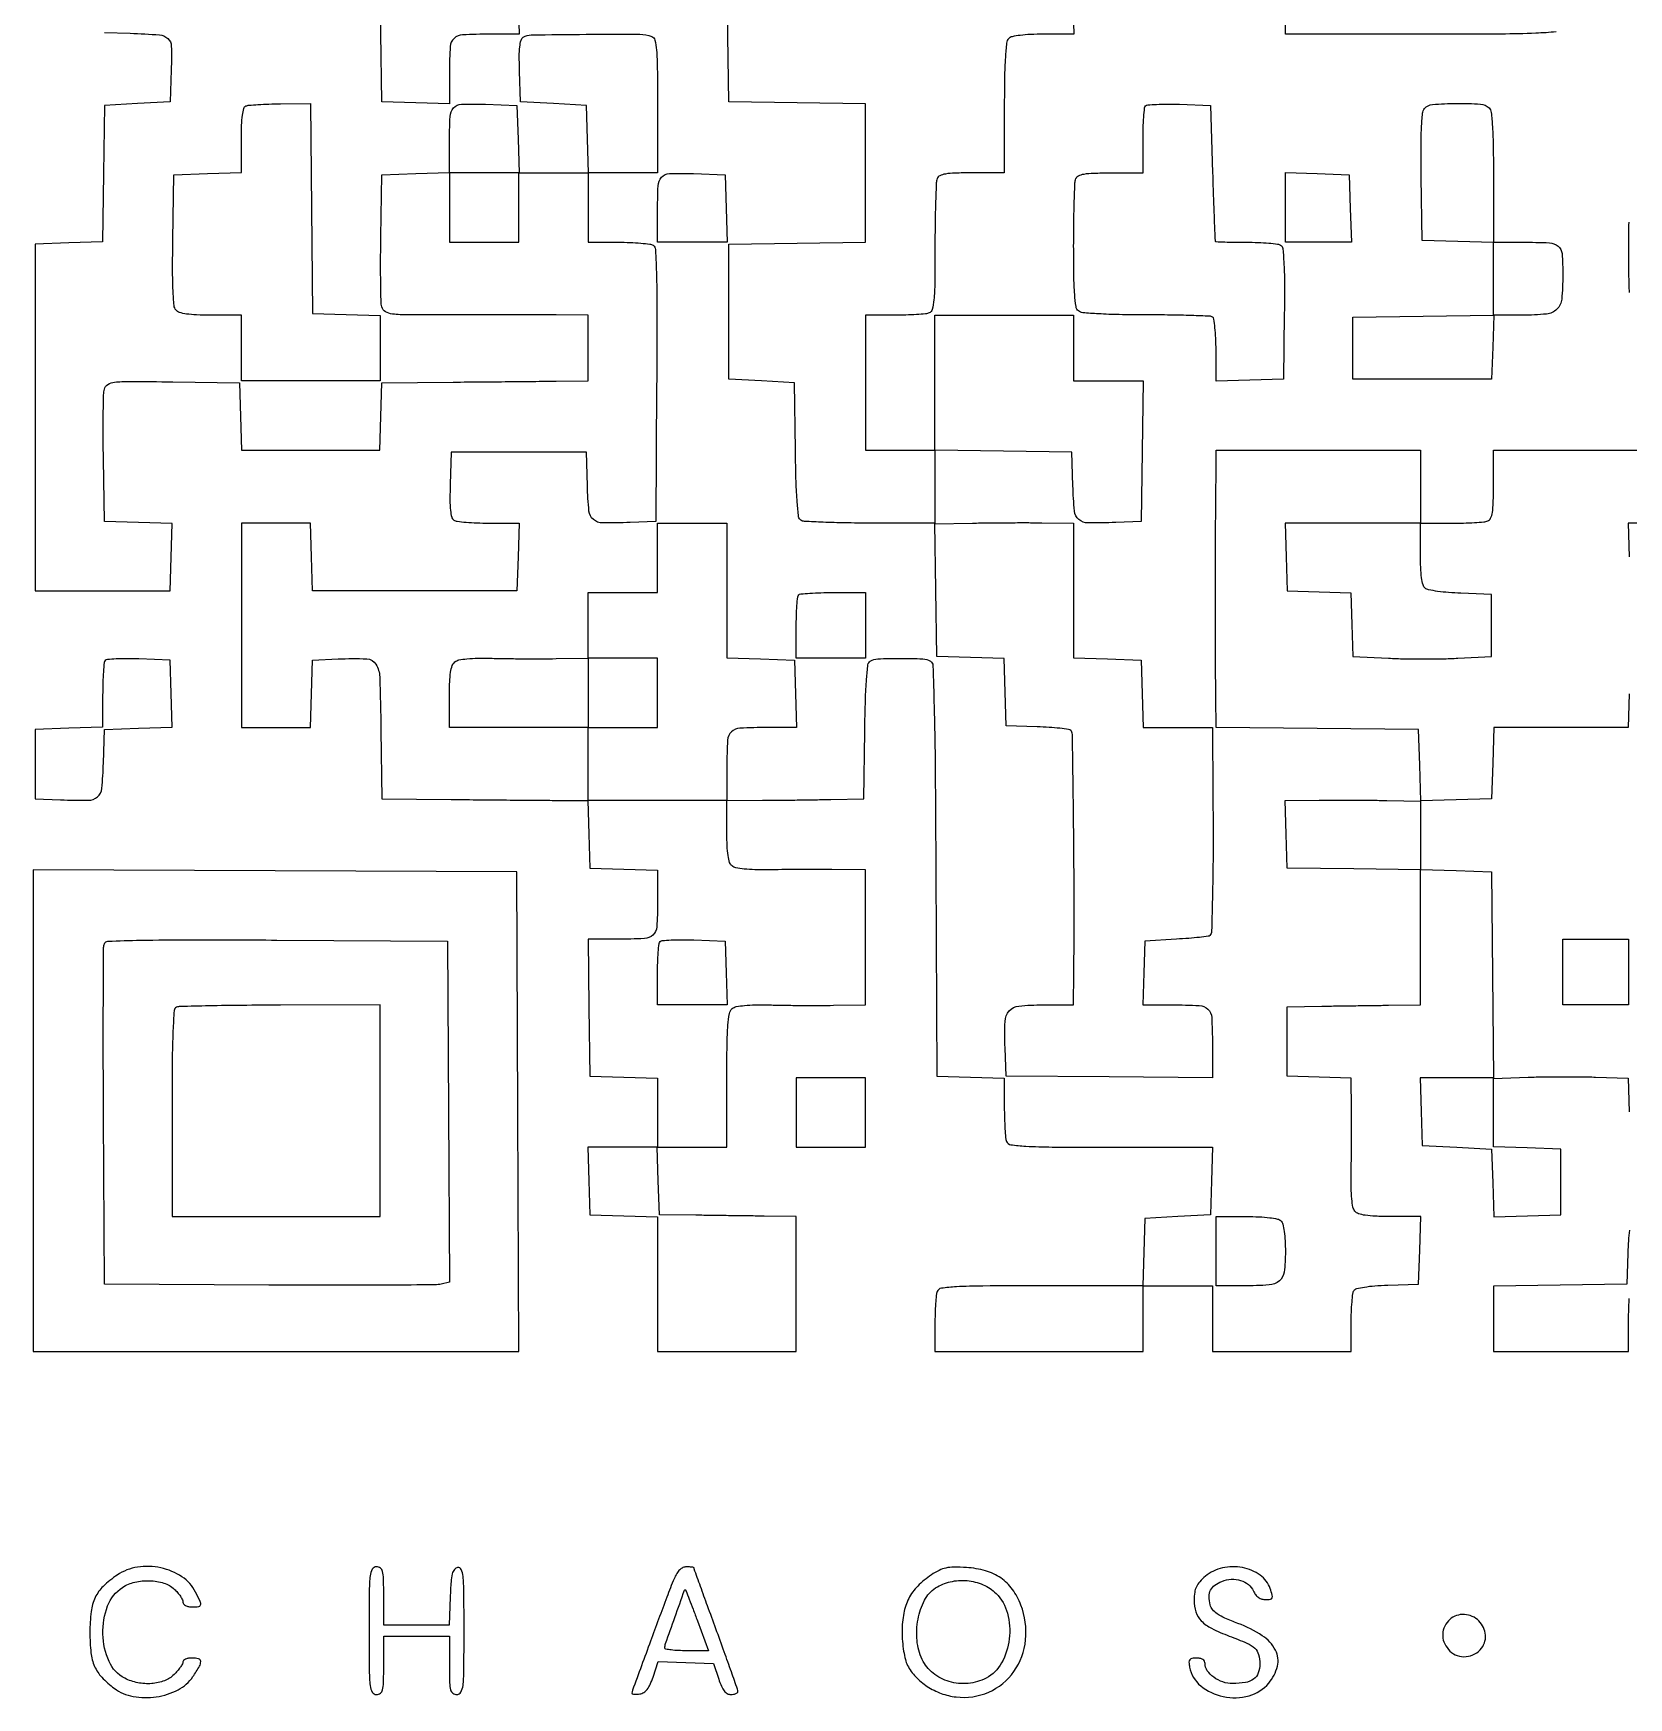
# Model space of a CAD drawing. Extents: x 156 to 936, y 95 to 969.
# Drawn here: x 156 to 593, y 95.1 to 551.3 of the extents above; entities that cross this region are included whole.
import ezdxf

# ---------------------------------------------------------------- set-up
doc = ezdxf.new("R2010")
doc.units = 0

msp = doc.modelspace()

# ---------------------------------------------------------------- linework, layer by layer
for points in [[(288.787526, 560.25), (289.075052, 551), (281.119313, 551, 0.011355), (273.60554, 550.829339, 0.175306), (271.254071, 549.85587, 0.195555), (270.199437, 547.644298, 0.014686), (270, 540.855485), (270, 531.924948), (260.75, 532.212474), (251.5, 532.5), (251.227935, 551.25), (250.955869, 570)], [(440.787526, 560.25), (441.075052, 551), (432.737526, 551, 0.01101), (429.190499, 550.921884, 0.020283), (426.315021, 550.678036, 0.021051), (424.141321, 550.311042, 0.145015), (423.2, 549.8, 0.17093), (422.619714, 548.588868, 0.011288), (422.283708, 544.675375, 0.011908), (422.063952, 539.080768, 0.003861), (422, 530.8), (422, 513), (413.106989, 513, 0.00673), (408.428287, 512.937024, 0.034532), (405.845898, 512.688469, 0.06988), (404.346128, 512.217093, 0.192406), (403.606989, 511.418213, 0.081332), (403.364262, 510.245528, 0.00242), (403.178303, 505.215903, 0.004765), (403.044051, 499.272999, 0.003264), (403, 492.525201, -0.002672), (402.948251, 482.840136, -0.019343), (402.718391, 478.18787, -0.038952), (402.282401, 475.584226, -0.244878), (401.418213, 474.606989, -0.06844), (400.400281, 474.368926, -0.007317), (397.9751, 474.178303, -0.008902), (395.066073, 474.044385, -0.00705), (391.918213, 474), (384, 474), (384, 455.5), (384, 437), (393.5, 437), (403, 437), (403, 455.5), (403, 474), (422, 474), (441, 474), (441, 465), (441, 456), (450.521593, 456), (460.043186, 456), (459.771593, 436.75), (459.5, 417.5), (452.520917, 417.199088, -0.012739), (444.942653, 417.065605, -0.177046), (442.421808, 418.009645, -0.194277), (441.223546, 420.321238, -0.015844), (440.787398, 427.259666), (440.5, 436.5), (421.75, 436.772065), (403, 437.044131), (403, 426.926262), (403, 416.808392), (413.25, 417.01945, -0.002343), (417.811544, 417.091993, -0.001543), (423.059375, 417.134653, -0.001553), (428.165054, 417.144542, -0.003001), (432.25, 417.115253), (441, 417), (441, 398.537526), (441, 380.075052), (450.25, 379.787526), (459.5, 379.5), (459.787526, 370.25), (460.075052, 361), (469.537526, 361), (479, 361), (479.144302, 342.75, -0.002609), (479.184594, 327.759793, -0.004729), (479.037568, 315.496111, -0.001389), (478.786874, 305.148622, -0.184118), (478.313171, 304, -0.174973), (477.890326, 303.785719, -0.003412), (475.433514, 303.5, -0.007763), (472.52849, 303.227803, -0.005075), (469.171191, 303), (460.5, 302.5), (460.211067, 293.75), (459.922134, 285), (467.87928, 285, -0.011684), (475.421865, 284.823722, -0.180874), (477.764981, 283.820304, -0.191063), (478.809395, 281.547392, -0.01329), (479, 274.377438), (479, 264.968853), (450.75, 265.234427), (422.5, 265.5), (422.20816, 273.237562, -0.018844), (422.208052, 280.460565, -0.172387), (423.352754, 283.33413, -0.190869), (425.994172, 284.686158, -0.023977), (432.535184, 285), (441, 285), (441.061264, 293.75, 0.002369), (441.112289, 316.285203, 0.002586), (440.944984, 338.170543, 0.000315), (440.66333, 359.116618, 0.195257), (440.20973, 360.19027, 0.163565), (439.610981, 360.487769, 0.006786), (437.205333, 360.785917, 0.01115), (434.301404, 361.04048, 0.007624), (430.994391, 361.205609), (422.5, 361.5), (422.212964, 370.712964), (421.925929, 379.925929), (412.712964, 380.212964), (403.5, 380.5), (403.227441, 398.75), (402.954883, 417), (385.227441, 417.015313, -0.004095), (378.345098, 417.077625, -0.006163), (372.347108, 417.255038, -0.002752), (367.253043, 417.496687, -0.128972), (366.273353, 417.809897, -0.224357), (365.657029, 418.785498, -0.01105), (365.267063, 422.675066, -0.012194), (364.964479, 428.331725, -0.003561), (364.773353, 437.044584), (364.5, 455.5), (355.5, 456), (346.5, 456.5), (346.5, 475), (346.5, 493.5), (365.25, 493.772065), (384, 494.044131), (384, 513), (384, 531.955869), (365.25, 532.227935), (346.5, 532.5), (346.269936, 550.453304, -0.003387), (346.21716, 559.19071, -0.013149)], [(573.15232, 551.640009, -0.013145), (567.631708, 551.264634, -0.009347), (558.076001, 551.045691, -0.001054), (536.393011, 551), (499, 551), (499, 560.5)], [(175.5, 551.5), (182.5, 551.245668, -0.008693), (190.54987, 550.812948, -0.165246), (192.839465, 549.84864, -0.207486), (193.810624, 547.761311, -0.014846), (193.788514, 541.221282), (193.5, 532.5), (184.5, 532), (175.5, 531.5), (175.228072, 512.787236), (174.956143, 494.074471), (165.728072, 493.787236), (156.5, 493.5), (156.5, 446), (156.5, 398.5), (175, 398.5), (193.5, 398.5), (193.787023, 407.711984), (194.074046, 416.923969), (184.787023, 417.211984), (175.5, 417.5), (175.214823, 434.5, -0.003203), (175.145616, 441.174752, -0.004432), (175.174963, 447.16217, -0.002813), (175.272424, 452.187423, -0.054169), (175.479589, 453.73292, -0.197394), (176.420267, 455.019677, -0.11138), (178.2794, 455.652143, -0.028101), (182.202627, 455.847996, -0.001616), (194.264765, 455.73292), (212.5, 455.5), (212.787526, 446.25), (213.075052, 437), (232, 437), (250.924948, 437), (251.212474, 446.25), (251.5, 455.5), (271, 455.666511, 0.00004), (279.10741, 455.736385, 0.000038), (287.342188, 455.808634, 0.000038), (294.615372, 455.873545, 0.000135), (299.25, 455.916511), (308, 456), (308, 465), (308, 474), (299.25, 474.095314, 0.002094), (294.629402, 474.12629, 0.00059), (287.420897, 474.135923, 0.000594), (279.272779, 474.127519, 0.000627), (271.267948, 474.099713, -0.001527), (258.530385, 474.078395, -0.026781), (254.405426, 474.305199, -0.106105), (252.453635, 474.951775, -0.202183), (251.482771, 476.254399, -0.054112), (251.274414, 477.807166, -0.002837), (251.175898, 482.834105, -0.004453), (251.145851, 488.824343, -0.003221), (251.214823, 495.5), (251.5, 512.5), (260.75, 512.787526), (270, 513.075052), (270, 503.537526), (270, 494), (279.5, 494), (289, 494), (289, 503.5), (289, 513), (298.5, 513), (308, 513), (308, 503.5), (308, 494), (316.25, 493.984687, -0.008961), (319.501908, 493.920361, -0.011986), (322.447379, 493.738479, -0.009254), (324.880253, 493.484177, -0.111194), (325.762355, 493.168035, -0.244572), (326.451367, 491.979729, -0.004895), (326.709623, 484.796571, -0.006891), (326.842783, 474.029397, -0.001398), (326.762355, 454.933347), (326.5, 417.5), (319.520917, 417.199088, -0.012739), (311.942653, 417.065605, -0.177046), (309.421808, 418.009645, -0.194277), (308.223546, 420.321238, -0.015844), (307.787398, 427.259666), (307.5, 436.5), (289, 436.5), (270.5, 436.5), (270.208654, 427.58457, 0.007874), (270.136581, 423.325344, 0.025891), (270.278743, 420.518036, 0.03736), (270.608404, 418.675579, 0.190691), (271.208654, 417.849883, 0.110589), (272.107413, 417.52683, 0.009469), (274.555128, 417.266784, 0.012148), (277.519159, 417.080958, 0.009118), (280.787526, 417.015313), (289.075052, 417), (288.787526, 407.75), (288.5, 398.5), (260.5, 398.5), (232.5, 398.5), (232.212474, 407.75), (231.924948, 417), (222.462474, 417), (213, 417), (213, 389), (213, 361), (222.462474, 361), (231.924948, 361), (232.212474, 370.25), (232.5, 379.5), (239.479083, 379.800912, -0.020449), (247.375868, 379.818265, -0.253026), (249.874462, 378.339682, -0.128108), (250.893739, 374.873171, -0.004158), (251.227984, 360.236474), (251.5, 341.5), (270.5, 341.293811, 0.000259), (278.449913, 341.211661, 0.000238), (286.624914, 341.135321, 0.000238), (293.914543, 341.074194, 0.000788), (298.712474, 341.043811), (307.924948, 341), (308.212474, 331.75), (308.5, 322.5), (317.75, 322.212474), (327, 321.924948), (327, 313.069463, -0.014911), (326.799303, 306.341017, -0.196101), (325.74396, 304.139032, -0.17455), (323.393009, 303.170009, -0.011337), (315.896147, 303), (307.955869, 303), (308.227935, 284.25), (308.5, 265.5), (317.75, 265.212474), (327, 264.924948), (327, 255.462474), (327, 246), (317.462474, 246), (307.924948, 246), (308.212474, 236.75), (308.5, 227.5), (317.75, 227.212474), (327, 226.924948), (327, 208.462474), (327, 190), (346, 190), (365, 190), (365, 208.5), (365, 227), (356.25, 227.103259, -0.000251), (352.181787, 227.153308, -0.000132), (347.132812, 227.219291, -0.000132), (341.965306, 227.289552, -0.000203), (337.5, 227.353259), (327.5, 227.5), (327.212474, 236.75), (326.924948, 246), (336.462474, 246), (346, 246), (346, 264.377555, -0.002926), (346.057077, 274.131546, -0.015847), (346.286707, 279.419848, -0.02527), (346.692815, 282.635756, -0.177306), (347.47458, 283.978903, -0.125079), (348.589189, 284.508902, -0.024523), (350.802749, 284.834299, -0.020936), (353.814653, 285.000288, -0.00977), (357.72458, 284.975462, 0.003165), (361.717686, 284.89735, 0.001862), (366.492533, 284.851957, 0.001862), (371.264977, 284.842131, 0.00318), (375.25, 284.874114), (384, 285), (384, 303.5), (384, 322), (374.75, 322.068271, 0.001682), (370.603645, 322.084925, 0.001067), (365.772901, 322.077767, 0.001072), (361.030316, 322.050452, 0.001984), (357.179025, 322.00473, -0.011128), (353.627836, 322.027515, -0.01976), (350.70906, 322.226847, -0.020842), (348.478059, 322.562614, -0.126079), (347.429025, 323.058904, -0.143081), (346.757286, 324.05388, -0.040342), (346.328036, 325.895732, -0.027785), (346.074457, 328.621298, -0.009304), (346, 332.622445), (346, 341), (355.75, 341.051866, 0.001235), (360.136501, 341.086031, 0.000769), (365.279688, 341.146698, 0.000771), (370.351665, 341.222149, 0.001399), (374.5, 341.301866), (383.5, 341.5), (383.773353, 359.955416, -0.003561), (383.964479, 368.668275, -0.012194), (384.267063, 374.324934, -0.01105), (384.657029, 378.214502, -0.224357), (385.273353, 379.190103, -0.13302), (387.356006, 379.837708, -0.009387), (393.506211, 379.949732, -0.0094), (399.655666, 379.830664, -0.132684), (401.741586, 379.180871, -0.247526), (402.434987, 377.968938, -0.002047), (402.776578, 366.697023, -0.004467), (403.057771, 350.415055, -0.000939), (403.241586, 321.946183), (403.5, 265.5), (412.75, 265.212474), (422, 264.924948), (422, 257.044262, 0.007082), (422.044388, 253.910777, 0.008933), (422.178303, 251.013877, 0.007357), (422.368953, 248.59865, 0.068336), (422.606989, 247.581787, 0.273064), (423.756252, 246.668924, 0.020692), (427.870854, 246.269591, 0.012364), (435.117937, 246.047432, 0.00148), (451.144515, 246), (479.075052, 246), (478.787526, 236.75), (478.5, 227.5), (469.5, 227), (460.5, 226.5), (460.212474, 217.25), (459.924948, 208), (432.069463, 208, 0.001485), (416.087736, 207.952549, 0.012395), (408.858972, 207.730356, 0.020774), (404.755348, 207.330803, 0.272936), (403.606989, 206.418213, 0.066985), (403.369301, 205.415001, 0.007881), (403.178303, 203.121975, 0.009324), (403.044415, 200.374534, 0.007511), (403, 197.418213), (403, 190), (431.5, 190), (460, 190), (460, 199), (460, 208), (469.5, 208), (479, 208), (479, 199), (479, 190), (498, 190), (517, 190), (517.015313, 197.75, -0.009121), (517.07711, 200.806269, -0.012155), (517.251296, 203.57771, -0.009471), (517.494844, 205.866303, -0.110752), (517.797157, 206.706033, -0.192561), (518.533237, 207.236162, -0.02067), (520.63313, 207.666992, -0.020911), (523.460658, 208.005667, -0.010674), (527.031844, 208.206033), (535.5, 208.5), (535.787526, 217.75), (536.075052, 227), (527.659971, 227, -0.009135), (523.60066, 227.074169, -0.028375), (520.875839, 227.329063, -0.042244), (519.047798, 227.765672, -0.140714), (518.037911, 228.45432, -0.126387), (517.52022, 229.550314, -0.022534), (517.190654, 231.810691, -0.020111), (517.009795, 234.846517, -0.009979), (517.012373, 238.70432, 0.002482), (517.074998, 242.702559, 0.001467), (517.112049, 247.475145, 0.001468), (517.121067, 252.239701, 0.00252), (517.096907, 256.211067), (517, 264.922134), (508.25, 265.211067), (499.5, 265.5), (499.5, 275), (499.5, 284.5), (509, 284.643608, -0.000218), (513.272687, 284.706331, -0.000136), (518.279688, 284.776284, -0.000137), (523.215497, 284.842549, -0.000248), (527.25, 284.893608), (536, 285), (536, 303.536212), (536, 322.072424), (545.75, 321.786212), (555.5, 321.5), (555.765573, 293.25), (556.031147, 265), (545.978047, 265), (535.924948, 265), (536.212474, 255.75), (536.5, 246.5), (546, 246), (555.5, 245.5), (555.788016, 236.212977), (556.076031, 226.925954), (565.288016, 227.212977), (574.5, 227.5), (574.5, 236.5), (574.5, 245.5), (565.25, 245.787526), (556, 246.075052), (556, 255.468906), (556, 264.86276), (565.52093, 265.18138, -0.004912), (569.815116, 265.282863, -0.003023), (574.87181, 265.322089, -0.003031), (579.873525, 265.300326, -0.005419), (583.983894, 265.212964), (592.925929, 264.925929), (593.212964, 255.712964)], [(593.221994, 480.196123, -0.006815), (593.057236, 493.183811, -0.005759), (593.135716, 499.480913, -0.008115)], [(593.212474, 370.25), (592.924948, 361), (574.498686, 361), (556.072424, 361), (555.786212, 351.25), (555.5, 341.5), (545.75, 341.213788), (536, 340.927576), (536, 331.465459), (536, 322.003343), (517.75, 322.251671), (499.5, 322.5), (499.212474, 331.75), (498.924948, 341), (508.212474, 341.093918, -0.002292), (512.440417, 341.117289, -0.001345), (517.499906, 341.108453, -0.001345), (522.559358, 341.072398, -0.002292), (526.787206, 341.011515), (536.074412, 340.835194), (535.787206, 350.667597), (535.5, 360.5), (507.75, 360.765819), (480, 361.031637), (479.934866, 369.265819, -0.000988), (479.86771, 380.582978, -0.000842), (479.840553, 392.522953, -0.000792), (479.853129, 405.203334, -0.000649), (479.905604, 418.75), (480, 437), (508, 437), (536, 437), (536, 427), (536, 417), (544.418213, 417, 0.006641), (547.757628, 417.044357, 0.008515), (550.828225, 417.178303, 0.006804), (553.386579, 417.368566, 0.069754), (554.418213, 417.606989, 0.196891), (555.222504, 418.364137, 0.067576), (555.691745, 419.926179, 0.033028), (555.938279, 422.632466, 0.006203), (556, 427.606989), (556, 437), (584, 437), (612, 437)], [(593.230169, 223.221419, 0.011873), (592.963526, 220.305251, 0.008199), (592.794391, 216.994391), (592.5, 208.5), (574.25, 208.227441), (556, 207.954883), (556, 198.977441), (556, 190), (574.5, 190), (593, 190), (593, 197.418213, -0.01257), (593.178205, 204.50542, -0.179949)]]:
    msp.add_lwpolyline(points, format="xyb")
for points in [[(325.418213, 550.393011, -0.24904), (326.288503, 549.393178, -0.036273), (326.72025, 546.640441, -0.018295), (326.948927, 541.723448, -0.002472), (327, 531.393011), (327, 513), (317.537526, 513), (308.075052, 513), (307.787526, 522.25), (307.5, 531.5), (298.5, 532), (289.5, 532.5), (289.206902, 540.914347, -0.008519), (289.135766, 544.914541, -0.027159), (289.278749, 547.5815, -0.039341), (289.610638, 549.340297, -0.187221), (290.206902, 550.149034, -0.138765), (292.431842, 550.811922, -0.001716), (307.474877, 550.967788, -0.00241), (322.173227, 550.998795, -0.091176)], [(232.234665, 503.25), (232.5, 474.5), (241.75, 474.212474), (251, 473.924948), (251, 464.962474), (251, 456), (232, 456), (213, 456), (213, 465), (213, 474), (204.622445, 474, -0.009515), (200.695184, 474.074746, -0.026489), (197.949047, 474.325405, -0.036575), (196.067601, 474.74042, -0.14803), (195.098885, 475.380851, -0.152679), (194.563175, 476.6852, -0.010349), (194.295292, 480.738818, -0.011229), (194.165237, 486.433748, -0.003921), (194.226441, 494.630851), (194.5, 512.5), (203.75, 512.787526), (213, 513.075052), (213, 521.954192, -0.008315), (213.067953, 526.04015, -0.024799), (213.299396, 528.827437, -0.032158), (213.668716, 530.680477, -0.235791), (214.25, 531.337719, -0.075337), (215.10322, 531.540321, -0.005331), (217.551745, 531.717133, -0.007429), (220.489459, 531.854034, -0.005531), (223.734665, 531.921053), (231.969329, 532)], [(288.787526, 522.25), (289.075052, 513), (279.537526, 513), (270, 513), (270, 520.918213, -0.010963), (270.165664, 528.472899, -0.175128), (271.124796, 530.802332, -0.203843), (273.29455, 531.800818, -0.015597), (279.87125, 531.787164), (288.5, 531.5)], [(479.057282, 513, 0.000936), (479.284817, 505.889099, 0.00153), (479.507474, 499.860937, 0.000161), (479.724543, 494.477602, 0.155255), (479.807282, 494.25, 0.223212), (480.005461, 494.14812, 0.001052), (482.366827, 494.068939, 0.004558), (485.073356, 494.008576, 0.002832), (488.25, 493.984687, -0.00854), (491.497473, 493.923184, -0.011541), (494.429181, 493.749726, -0.008672), (496.852426, 493.507761, -0.112816), (497.700404, 493.206323, -0.229632), (498.294705, 492.243763, -0.012092), (498.582705, 488.535465, -0.012629), (498.736243, 483.066851, -0.00349), (498.700404, 474.471635), (498.5, 456.5), (489.25, 456.212474), (480, 455.924948), (480, 464.403457, 0.010683), (479.929648, 467.695761, 0.015933), (479.715032, 470.567524, 0.010925), (479.414138, 472.899739, 0.220226), (479.029896, 473.481524, 0.129009), (478.240065, 473.723231, 0.001859), (473.284539, 473.904961, 0.004985), (467.505801, 474.037713, 0.00325), (460.83351, 474.081081, -0.004585), (453.452735, 474.148769, -0.009995), (447.796061, 474.365701, -0.007193), (443.478502, 474.680169, -0.152576), (442.303615, 475.162985, -0.186033), (441.647346, 476.335656, -0.017392), (441.285508, 479.68642, -0.014471), (441.0615, 484.79162, -0.003728), (441, 493.040657, -0.003363), (441.044062, 499.590857, -0.004891), (441.178303, 505.367318, -0.002541), (441.364432, 510.250423, -0.080983), (441.606989, 511.418213, -0.192406), (442.346128, 512.217093, -0.06988), (443.845898, 512.688469, -0.034532), (446.428287, 512.937024, -0.00673), (451.106989, 513), (460, 513), (460, 521.833333, -0.007416), (460.050964, 525.269043, -0.010972), (460.206402, 528.278277, -0.006396), (460.422807, 530.77838, -0.173269), (460.702644, 531.369311, -0.179987), (461.290922, 531.638564, -0.007016), (463.709672, 531.781547, -0.011703), (466.626528, 531.84459, -0.007913), (469.952644, 531.785977), (478.5, 531.5)], [(554.8, 530.8, -0.17093), (555.380286, 529.588868, -0.011288), (555.716292, 525.675375, -0.011908), (555.936048, 520.080768, -0.003861), (556, 511.8), (556, 494), (563.918213, 494, -0.010726), (571.321647, 493.841162, -0.161669), (573.697051, 492.937637, -0.205585), (574.776255, 490.870965, -0.018934), (575, 484.96444, -0.023894), (574.686864, 478.415575, -0.174987), (573.365792, 475.624127, -0.173797), (570.56117, 474.310105, -0.023502), (563.967504, 474), (556.077866, 474), (555.788933, 465.25), (555.5, 456.5), (536.5, 456.5), (517.5, 456.5), (517.5, 465), (517.5, 473.5), (536.75, 473.771593), (556, 474.043186), (556, 483.985381), (556, 493.927576), (546.25, 494.213788), (536.5, 494.5), (536.225877, 511.868471, -0.00406), (536.16492, 519.824314, -0.01151), (536.295194, 525.372241, -0.010742), (536.56419, 529.323087, -0.151969), (537.098322, 530.618471, -0.203104), (539.281463, 531.747597, -0.016577), (545.847962, 532.032802, -0.017234), (552.408241, 531.873943, -0.183706)], [(345.787526, 503.25), (346.075052, 494), (336.537526, 494), (327, 494), (327, 501.918213, -0.010963), (327.165664, 509.472899, -0.175128), (328.124796, 511.802332, -0.203843), (330.29455, 512.800818, -0.015597), (336.87125, 512.787164), (345.5, 512.5)], [(346, 398.537526), (346, 380.075052), (355.25, 379.787526), (364.5, 379.5), (364.787526, 370.25), (365.075052, 361), (357.119313, 361, 0.011676), (349.578687, 360.823888, 0.180709), (347.23551, 359.821417, 0.191194), (346.190859, 357.550484, 0.01333), (346, 350.393011), (346, 341), (327, 341), (308, 341), (308, 351), (308, 361), (289, 361), (270, 361), (270, 369.377555, -0.009118), (270.074186, 373.44514, -0.028987), (270.330524, 376.151611, -0.043883), (270.773344, 377.96035, -0.13844), (271.47458, 378.978903, -0.125079), (272.589189, 379.508902, -0.024523), (274.802749, 379.834299, -0.020936), (277.814653, 380.000288, -0.00977), (281.72458, 379.975462, 0.003165), (285.717686, 379.89735, 0.001862), (290.492533, 379.851957, 0.001862), (295.264977, 379.842131, 0.00318), (299.25, 379.874114), (308, 380), (308, 389), (308, 398), (317.5, 398), (327, 398), (327, 407.5), (327, 417), (336.5, 417), (346, 417)], [(499.212474, 407.75), (499.5, 398.5), (508.211627, 398.211627), (516.923254, 397.923254), (517.211627, 389.211627), (517.5, 380.5), (527.268085, 380, 0.007925), (531.677833, 379.844307, 0.00486), (536.87867, 379.79375, 0.004872), (542.028549, 379.843928, 0.008655), (546.268085, 380), (555.5, 380.5), (555.5, 389), (555.5, 397.5), (547.049836, 397.793676, -0.011302), (543.718637, 397.984907, -0.014976), (540.700081, 398.317974, -0.012295), (538.227989, 398.728174, -0.126595), (537.299836, 399.166121, -0.156365), (536.712511, 400.086773, -0.030268), (536.320981, 402.047251, -0.024242), (536.07522, 404.828796, -0.009913), (536, 408.622445), (536, 417), (517.462474, 417), (498.924948, 417)], [(384, 389), (384, 380), (374.5, 380), (365, 380), (365, 388.333333, -0.007459), (365.048357, 391.574835, -0.011027), (365.195833, 394.414583, -0.006456), (365.401196, 396.773194, -0.173108), (365.666667, 397.333333, -0.174709), (366.23216, 397.599192, -0.005871), (368.732292, 397.804167, -0.010477), (371.733476, 397.951666, -0.007039), (375.166667, 398), (384, 398)], [(175.702644, 379.369311, 0.173149), (175.422837, 378.7788, 0.006441), (175.206402, 376.2893, 0.011013), (175.050966, 373.292182, 0.007448), (175, 369.870859), (175, 361.075052), (165.75, 360.787526), (156.5, 360.5), (156.5, 351), (156.5, 341.5), (163.479083, 341.199088, 0.012739), (171.057347, 341.065605, 0.177046), (173.578192, 342.009645, 0.194277), (174.776454, 344.321238, 0.015844), (175.212602, 351.259666), (175.5, 360.5), (184.787023, 360.788016), (194.074046, 361.076031), (193.787023, 370.288016), (193.5, 379.5), (184.952644, 379.785977, 0.007913), (181.626528, 379.84459, 0.011703), (178.709672, 379.781547, 0.007016), (176.290922, 379.638564, 0.179987)], [(269.759875, 255.77153), (270.019749, 209.043061), (267.759875, 208.494001, -0.057675), (266.004934, 208.276836, -0.000538), (252.945088, 208.187752, -0.00181), (237.910959, 208.155786, -0.001169), (220.5, 208.222471), (175.5, 208.5), (175.239372, 254.5, -0.000997), (175.174287, 272.225103, -0.001596), (175.197198, 287.357597, -0.000282), (175.267665, 300.72814, -0.090314), (175.461789, 301.759906, -0.301449), (176.45055, 302.464468, -0.003096), (185.402033, 302.70934, -0.005599), (198.68089, 302.841585, -0.001079), (222.722417, 302.759906), (269.5, 302.5)], [(345.788933, 293.75), (346.077866, 285), (336.538933, 285), (327, 285), (327, 293.333333, -0.007858), (327.050989, 296.577357, -0.011543), (327.206402, 299.425152, -0.007024), (327.423222, 301.784227, -0.17158), (327.702644, 302.369311, -0.179987), (328.290922, 302.638564, -0.007016), (330.709672, 302.781547, -0.011703), (333.626528, 302.84459, -0.007913), (336.952644, 302.785977), (345.5, 302.5)], [(195.25, 284.337719, 0.286605), (194.579791, 283.416621, 0.006896), (194.265434, 277.906228, 0.008864), (194.055066, 269.647433, 0.001935), (194, 255.416667), (194, 227), (222.5, 227), (251, 227), (251, 256), (251, 285), (223.75, 284.921053, 0.001717), (213.21496, 284.854351, 0.002675), (204.1375, 284.717133, 0.000767), (196.247198, 284.543529, 0.090243)], [(497.8, 225.8, -0.139981), (498.295072, 224.909176, -0.02207), (498.66741, 222.919086, -0.021675), (498.918268, 220.353858, -0.013535), (499, 217.335184, -0.029782), (498.667836, 211.763514, -0.194143), (497.342787, 209.352986, -0.155101), (494.533936, 208.241102, -0.017295), (487.565741, 208), (480, 208), (480, 217.5), (480, 227), (488.3, 227, -0.011084), (491.828493, 226.92177, -0.020332), (494.693122, 226.677711, -0.021091), (496.860329, 226.310542, -0.144849)], [(178.989831, 128.75, 0.041491), (175.146908, 125.639082, 0.091113), (172.940119, 122.584383, 0.082098), (171.833866, 118.738199, 0.029067), (171.5, 113, 0.026902), (171.798592, 107.454303, 0.076419), (172.791486, 103.723745, 0.087065), (174.770856, 100.744069, 0.042381), (178.197552, 97.701828, 0.116574), (183.345781, 95.468983, 0.081326), (189.701035, 95.374728, 0.082416), (195.672489, 97.300243, 0.126183), (199.713443, 100.897883, 0.013774), (201.519328, 103.747932, 0.145781), (201.853113, 105.067723, 0.331756), (201.274962, 105.779071, 0.061996), (199.5, 106, 0.039918), (198.542746, 105.923454, 0.059192), (197.734375, 105.692898, 0.07785), (197.184436, 105.354616, 0.219408), (197, 104.954545, -0.130216), (196.853657, 104.40215, -0.023416), (196.278977, 103.49517, -0.023867), (195.485184, 102.470946, -0.01959), (194.545455, 101.454545, -0.107258), (191.928027, 99.770575, -0.071106), (188.425898, 99.002028, -0.066752), (184.613015, 99.228217, -0.071293), (181.085185, 100.455949, -0.170617), (176.748008, 105.05993, -0.098398), (175.056848, 112.572414, -0.096782), (176.359944, 120.269584, -0.158838), (180.455568, 125.37893, -0.089543), (183.814265, 126.804627, -0.064097), (187.885676, 127.191761, -0.066001), (191.778391, 126.543458, -0.114838), (194.596845, 124.909019, -0.026739), (195.516642, 123.94734, -0.029739), (196.294073, 122.925136, -0.031051), (196.843397, 121.984729, -0.117179), (197, 121.325686, 0.177531), (197.188461, 120.81163, 0.095394), (197.721454, 120.382569, 0.072932), (198.526989, 120.095838, 0.049129), (199.5, 120, 0.02983), (201.314845, 120.10837, 0.315691), (201.837607, 120.577013, 0.168781), (201.74112, 121.483366, 0.009196), (200.451451, 124.093882, 0.127795), (196.70268, 128.270543, 0.093139), (190.929559, 130.707175, 0.09076), (184.525373, 130.916129, 0.112768)], [(248, 113.5, 0.001825), (248.040662, 102.362042, 0.026629), (248.278571, 98.4375, 0.103099), (248.868713, 96.652291, 0.267644), (250, 96, 0.157888), (251.078201, 96.349175, 0.176663), (251.6875, 97.25, 0.055952), (251.948615, 99.198839, 0.005351), (252, 104), (252, 112), (261, 112), (270, 112), (270, 104, 0.005351), (270.051385, 99.198839, 0.055952), (270.3125, 97.25, 0.176663), (270.921799, 96.349175, 0.157888), (272, 96, 0.268241), (273.131687, 96.654202, 0.102656), (273.721548, 98.446666, 0.026521), (273.959373, 102.386416, 0.001816), (274, 113.573324, 0.002006), (273.957279, 124.220914, 0.02329), (273.729858, 128.382327, 0.079264), (273.219745, 130.304811, 0.348658), (272.25, 130.81248, 0.182728), (271.345375, 130.257662, 0.103223), (270.774202, 129.085616, 0.04493), (270.429523, 126.921499, 0.007606), (270.207936, 122.739156), (269.915871, 115), (260.957936, 115), (252, 115), (252, 123, 0.005351), (251.948615, 127.801161, 0.055952), (251.6875, 129.75, 0.176663), (251.078201, 130.650825, 0.157888), (250, 131, 0.267644), (248.868713, 130.347709, 0.103099), (248.278571, 128.5625, 0.026629), (248.040662, 124.637958, 0.001825)], [(331.541418, 127.75, 0.00982), (329.544664, 122.68873, 0.001006), (325.082719, 110.619682, 0.000159), (320.149564, 97.179843, 0.088094), (320, 96.337542, 0.348356), (320.131339, 96.171906, 0.039457), (320.637929, 96.09478, 0.034312), (321.339057, 96.092247, 0.020281), (322.171672, 96.180449, 0.105899), (323.251664, 96.583399, 0.085232), (324.1705, 97.419305, 0.060743), (324.987304, 98.778137, 0.024804), (325.768446, 100.790322), (327.193548, 105.080644), (334.76652, 104.790322), (342.339492, 104.5), (343.753079, 100.25, 0.023248), (344.513336, 98.275756, 0.062728), (345.283704, 96.988729, 0.095441), (346.123755, 96.258112, 0.132144), (347.083333, 96, 0.041011), (347.817179, 96.060293, 0.060456), (348.436979, 96.241689, 0.07949), (348.85793, 96.508031, 0.215239), (349, 96.82277, 0.083554), (348.896276, 97.439138, 0.000652), (347.2375, 102.207974, 0.002374), (345.299788, 107.671935, 0.00152), (343, 114, -0.000597), (340.699673, 120.293346, -0.000971), (338.7625, 125.645151, -0.00011), (337.04384, 130.425543, -0.086442), (337, 130.67723, 0.345338), (336.900551, 130.804046, 0.021165), (336.397511, 130.905186, 0.024238), (335.735261, 130.976736, 0.01479), (334.948973, 131, 0.105623), (333.967643, 130.790358, 0.085408), (333.071355, 130.188509, 0.067304), (332.262569, 129.177347, 0.036226)], [(402.023797, 128.813808, 0.048405), (398.276598, 125.699406, 0.075957), (395.817154, 122.319143, 0.074568), (394.451207, 118.311915, 0.044945), (394, 113.302457, 0.019157), (394.105542, 110.548733, 0.020798), (394.421733, 107.886296, 0.022152), (394.898082, 105.584819, 0.057277), (395.498949, 104.002033, 0.070628), (397.741721, 100.848985, 0.058638), (400.908403, 98.212107, 0.056867), (404.705642, 96.313677, 0.058093), (408.805788, 95.336596, 0.133452), (417.715579, 96.659952, 0.136856), (424.630224, 102.306768, 0.130252), (427.840142, 110.967832, 0.115683), (426.5492, 120.510343, 0.064961), (424.223133, 124.823892, 0.085918), (421.040317, 127.941762, 0.082017), (416.872901, 129.903743, 0.053767), (411.629956, 130.797855, 0.0155), (408.223992, 130.901713, 0.050834), (405.987069, 130.672538, 0.063408), (404.116812, 130.031257, 0.034948)], [(477.076725, 128.411106, 0.033117), (475.521606, 126.916027, 0.07433), (474.612149, 125.559144, 0.075549), (474.147652, 124.009849, 0.035133), (474, 121.911106, 0.076238), (474.502486, 118.634762, 0.117614), (475.965569, 116.18573, 0.084666), (478.770667, 114.143925, 0.025567), (483.623054, 112.039844, -0.012571), (488.451956, 110.093384, -0.082757), (490.63409, 108.684088, -0.14375), (491.660633, 106.997185, -0.065375), (492, 104.412739, -0.087676), (491.559327, 101.918984, -0.149004), (490.295326, 100.24114, -0.115862), (488.043461, 99.292703, -0.042008), (484.565741, 99, -0.081272), (481.862685, 99.442286, -0.076202), (479.374815, 100.726398, -0.084952), (477.611193, 102.53536, -0.151957), (477, 104.5, 0.137619), (476.828956, 105.109672, 0.11496), (476.356445, 105.591191, 0.089208), (475.60553, 105.898088, 0.052557), (474.638672, 106, 0.041013), (473.405916, 105.898712, 0.19109), (472.806334, 105.53801, 0.177403), (472.591614, 104.84493, 0.034553), (472.750573, 103.524463, 0.175491), (475.813581, 98.371766, 0.122169), (481.982632, 95.43811, 0.116812), (489.034317, 95.662515, 0.152902), (494.439719, 99.11073, 0.114837), (496.807786, 103.762988, 0.181462), (496.29187, 108.157808, 0.132014), (492.67868, 112.127783, 0.051271), (485.991353, 115.503304, -0.01214), (482.454568, 116.954132, -0.043977), (480.323844, 118.12218, -0.072901), (479.055177, 119.268768, -0.111572), (478.388956, 120.58641, -0.060334), (478.10395, 122.847588, -0.115757), (478.510689, 124.619589, -0.12028), (479.647716, 125.981832, -0.06824), (481.543772, 127.016642, -0.077193), (484.183395, 127.577165, -0.087831), (486.746987, 127.26792, -0.096323), (488.865321, 126.145323, -0.116498), (490.240494, 124.371519, 0.060283), (490.846327, 123.37881, 0.07236), (491.640269, 122.627279, 0.076172), (492.578866, 122.160563, 0.077503), (493.608496, 122, 0.03637), (494.909071, 122.09473, 0.265889), (495.382043, 122.46574, 0.167802), (495.421143, 123.197682, 0.014074), (494.839563, 125.030385, 0.155082), (492.068383, 128.728061, 0.108388), (487.243567, 130.7908, 0.101798), (481.731164, 130.709098, 0.121033)], [(337.917347, 116.224166), (340.949694, 108), (334.974847, 108, -0.01116), (332.684089, 108.051134, -0.018427), (330.755111, 108.208667, -0.012838), (329.237464, 108.428747, -0.365343), (329, 108.710356, -0.084409), (329.220013, 110.004328, -0.001306), (331.742243, 117.147115, -0.000503), (334.40223, 124.594111, -0.550244), (334.677479, 124.655854, -0.104596), (334.80059, 124.466697, -0.000419), (335.714793, 122.093443, -0.00209), (336.739951, 119.391811, -0.001312)], [(419.728718, 123.725827, -0.132174), (422.860711, 118.288182, -0.094124), (423.369336, 111.241274, -0.096622), (421.272872, 104.657799, -0.149246), (417.032733, 100.516927, -0.095647), (412.08165, 99.058119, -0.094941), (406.929571, 99.54121, -0.098737), (402.480547, 101.855404, -0.113294), (399.516158, 105.607192, -0.088108), (398.094678, 110.797785, -0.06929), (398.368054, 116.632581, -0.073056), (400.159918, 121.846373, -0.129179), (403.186904, 125.202895, -0.090003), (407.211678, 126.906995, -0.077668), (411.798014, 127.20999, -0.078571), (416.209305, 126.102957, -0.095968)], [(543.654988, 116.171259, 0.090433), (542.435554, 114.205278, 0.107167), (542.085149, 112.051681, 0.103735), (542.657149, 109.892418, 0.080098), (544.086658, 107.913342, 0.115518), (546.08915, 106.670727, 0.105683), (548.503872, 106.392338, 0.102817), (550.875253, 107.127757, 0.103579), (552.75, 108.745863, 0.205398), (553.768754, 112.783421, 0.184067), (551.603794, 116.546599, 0.181987), (547.460446, 117.941045, 0.202669)]]:
    msp.add_lwpolyline(points, format="xyb", close=True)
for points in [[(516.787526, 503.25), (517.075052, 494), (508.037526, 494), (499, 494), (499, 503.538933), (499, 513.077866), (507.75, 512.788933), (516.5, 512.5)], [(308, 370.5), (308, 361), (317.5, 361), (327, 361), (327, 370.5), (327, 380), (317.5, 380), (308, 380)], [(156, 256.007138), (156, 190), (222.50719, 190), (289.014379, 190), (288.75719, 255.75), (288.5, 321.5), (222.25, 321.757138), (156, 322.014276)], [(593, 294), (593, 285), (584, 285), (575, 285), (575, 294), (575, 303), (584, 303), (593, 303)], [(365, 255.5), (365, 246), (374.5, 246), (384, 246), (384, 255.5), (384, 265), (374.5, 265), (365, 265)]]:
    msp.add_lwpolyline(points, close=True)
msp.add_lwpolyline([(620.380687, 417), (592.924948, 417), (593.212474, 407.75)])

doc.saveas('drawing.dxf')
